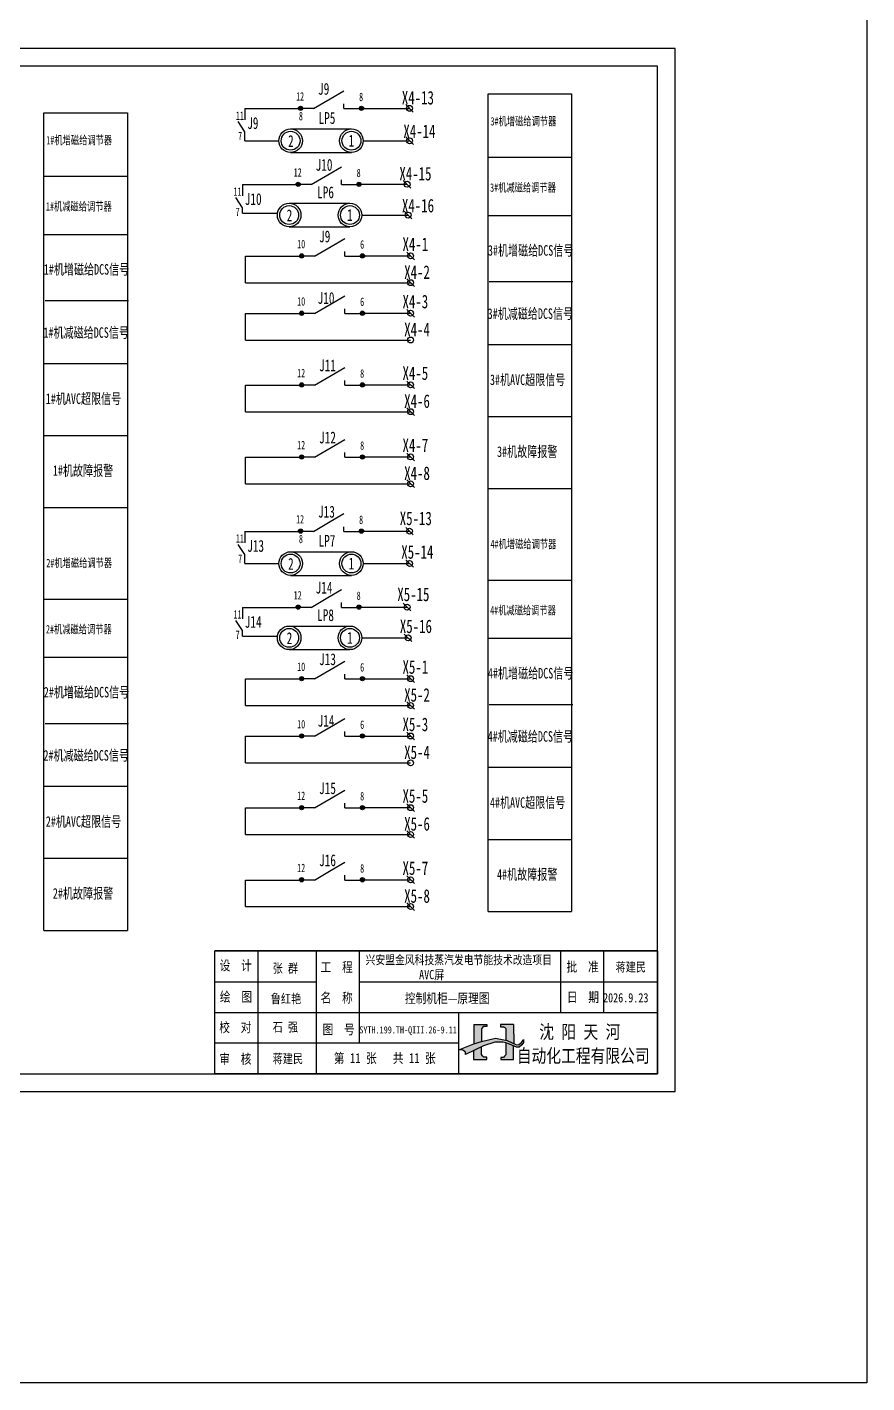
# Model space of a CAD drawing. Header units: millimetres. Extents: x -2527 to 7788, y -1442 to 1215.
# Drawn here: x 7308 to 7786, y -1442 to -670 of the extents above; entities that cross this region are included whole.
import ezdxf

# ---------------------------------------------------------------- set-up
doc = ezdxf.new("R2010")
doc.units = ezdxf.units.MM
doc.header["$MEASUREMENT"] = 0
doc.styles.add('_HZTXT', font='', dxfattribs={"width": 0.8})
doc.styles.get("Standard").update_dxf_attribs({"font": '', "width": 0.7, "height": 6})
doc.styles.get('_HZTXT').set_extended_font_data('SimSun')
doc.styles.get('Standard').set_extended_font_data('SimSun')

msp = doc.modelspace()

# ---------------------------------------------------------------- hatches: boundary and pattern name
for points in [[(7464.83, -716.17, 1), (7462.43, -716.17, 1)], [(7499.47, -716.17, 1), (7497.07, -716.17, 1)], [(7463.44, -759.44, 1), (7461.04, -759.44, 1)], [(7498.08, -759.44, 1), (7495.68, -759.44, 1)], [(7465.42, -800.22, 1), (7463.02, -800.22, 1)], [(7500.06, -800.22, 1), (7497.66, -800.22, 1)], [(7465.42, -832.89, 1), (7463.02, -832.89, 1)], [(7500.06, -832.89, 1), (7497.66, -832.89, 1)], [(7465.42, -873.69, 1), (7463.02, -873.69, 1)], [(7500.06, -873.69, 1), (7497.66, -873.69, 1)], [(7465.42, -914.76, 1), (7463.02, -914.76, 1)], [(7500.06, -914.76, 1), (7497.66, -914.76, 1)], [(7464.83, -957.01, 1), (7462.43, -957.01, 1)], [(7499.47, -957.01, 1), (7497.07, -957.01, 1)], [(7463.44, -1000.29, 1), (7461.04, -1000.29, 1)], [(7498.08, -1000.29, 1), (7495.68, -1000.29, 1)], [(7465.42, -1041.06, 1), (7463.02, -1041.06, 1)], [(7500.06, -1041.06, 1), (7497.66, -1041.06, 1)], [(7465.42, -1073.73, 1), (7463.02, -1073.73, 1)], [(7500.06, -1073.73, 1), (7497.66, -1073.73, 1)], [(7465.42, -1114.53, 1), (7463.02, -1114.53, 1)], [(7500.06, -1114.53, 1), (7497.66, -1114.53, 1)], [(7465.42, -1155.61, 1), (7463.02, -1155.61, 1)], [(7500.06, -1155.61, 1), (7497.66, -1155.61, 1)]]:
    msp.add_hatch(color=256).paths.add_polyline_path(points)
h = msp.add_hatch(color=256)
h.paths.add_polyline_path([(7584.92, -1238), (7577.36, -1238), (7577.36, -1239.34), (7579, -1239.34, -0.099172), (7580.49, -1240.33), (7580.49, -1246.97), (7581.21, -1247.11), (7584.95, -1248.84)])
h.paths.add_polyline_path([(7562.19, -1249.17), (7566.71, -1247.72), (7566.71, -1240.53), (7567.16, -1239.8), (7567.95, -1239.21), (7569.6, -1239.21), (7569.6, -1238.06), (7562.19, -1238.06)])
h.paths.add_polyline_path([(7567.75, -1250.26), (7574.17, -1248.07), (7578.87, -1248.07), (7580.5, -1248.44), (7582.51, -1249.26), (7586.64, -1250.94), (7588.07, -1250.94), (7589.67, -1249.56), (7590.59, -1248.34), (7590.59, -1246.68), (7590.46, -1246.84), (7589.2, -1248.47), (7587.97, -1249.48), (7586.47, -1249.55), (7581.21, -1247.11), (7574.61, -1245.82), (7566.65, -1247.74), (7562.23, -1249.15), (7553.65, -1252.39), (7556, -1252.75), (7557.45, -1253.72), (7557.49, -1255.19)])
h.paths.add_polyline_path([(7566.6, -1255.17), (7566.61, -1250.81), (7562.15, -1252.95), (7562.15, -1258.05), (7569.73, -1258.05), (7569.73, -1256.64), (7567.91, -1256.64), (7567.37, -1256.04)])
h.paths.add_polyline_path([(7584.94, -1250.25), (7582.51, -1249.26), (7580.5, -1248.44), (7580.5, -1255.35), (7579.75, -1256.15), (7579.17, -1256.76), (7577.58, -1256.76), (7577.58, -1257.91), (7584.94, -1257.91)])

# ---------------------------------------------------------------- linework, layer by layer
for p, q in [((7480.48, -710.75), (7488.22, -706.21)), ((7570.38, -1173.67), (7570.38, -707.97)), ((7570.38, -707.97), (7617.96, -707.97)), ((7617.96, -707.97), (7617.96, -1173.67)), ((7431.83, -716.31), (7439.97, -716.31)), ((7439.97, -716.31), (7463.63, -716.31)), ((7470.99, -716.31), (7463.63, -716.31)), ((7470.99, -716.31), (7480.48, -710.75)), ((7488.22, -716.31), (7488.22, -713.64)), ((7488.22, -716.31), (7498.27, -716.31)), ((7498.27, -716.17), (7525.64, -716.17)), ((7527.8, -718.33), (7523.48, -714.01)), ((7317.47, -1184.45), (7317.47, -718.76)), ((7317.47, -718.76), (7365.05, -718.76)), ((7365.05, -718.76), (7365.05, -1184.45)), ((7457.89, -727.91), (7471.89, -727.91)), ((7471.89, -727.91), (7492.56, -727.91)), ((7527.83, -736.79), (7523.51, -732.46)), ((7431.83, -734.63), (7451.22, -734.63)), ((7457.89, -741.35), (7471.89, -741.35)), ((7471.89, -741.35), (7492.56, -741.35)), ((7499.18, -734.63), (7525.67, -734.63)), ((7570.38, -744.06), (7617.96, -744.06)), ((7317.47, -754.84), (7365.05, -754.84)), ((7469.61, -759.58), (7479.09, -754.02)), ((7479.09, -754.02), (7486.83, -749.48)), ((7430.45, -759.58), (7438.59, -759.58)), ((7430.45, -759.58), (7438.59, -759.58)), ((7438.59, -759.58), (7462.24, -759.58)), ((7469.61, -759.58), (7462.24, -759.58)), ((7486.83, -759.58), (7486.83, -756.91)), ((7486.83, -759.58), (7496.88, -759.58)), ((7496.88, -759.44), (7524.25, -759.44)), ((7526.42, -761.6), (7522.09, -757.28)), ((7457.07, -770.25), (7471.07, -770.25)), ((7471.07, -770.25), (7491.74, -770.25)), ((7430.45, -775.95), (7449.83, -775.95)), ((7498.36, -776.97), (7524.85, -776.97)), ((7527.01, -779.13), (7522.69, -774.81)), ((7570.38, -777.21), (7617.95, -777.21)), ((7457.07, -783.69), (7471.07, -783.69)), ((7471.07, -783.69), (7491.74, -783.69)), ((7317.47, -787.99), (7365.04, -787.99)), ((7471.59, -800.36), (7481.07, -794.8)), ((7481.07, -794.8), (7488.81, -790.26)), ((7432.26, -815.5), (7432.26, -800.36)), ((7432.26, -800.36), (7464.22, -800.36)), ((7471.59, -800.36), (7464.22, -800.36)), ((7488.81, -800.36), (7488.81, -797.69)), ((7488.81, -800.36), (7498.86, -800.36)), ((7498.86, -800.22), (7526.23, -800.22)), ((7528.4, -802.38), (7524.07, -798.06)), ((7432.26, -815.5), (7526.23, -815.5)), ((7528.4, -817.66), (7524.07, -813.34)), ((7571.02, -814.9), (7618.6, -814.9)), ((7318.11, -825.68), (7365.69, -825.68)), ((7481.07, -827.47), (7488.81, -822.93)), ((7432.26, -848.17), (7432.26, -833.03)), ((7432.26, -833.03), (7464.22, -833.03)), ((7471.59, -833.03), (7464.22, -833.03)), ((7471.59, -833.03), (7481.07, -827.47)), ((7488.81, -833.03), (7488.81, -830.36)), ((7488.81, -833.03), (7498.86, -833.03)), ((7498.86, -832.89), (7526.23, -832.89)), ((7528.4, -835.05), (7524.07, -830.73)), ((7432.26, -848.17), (7526.23, -848.17)), ((7570.38, -850.67), (7617.96, -850.67)), ((7317.47, -861.46), (7365.05, -861.46)), ((7481.07, -868.27), (7488.81, -863.73)), ((7471.59, -873.83), (7481.07, -868.27)), ((7488.81, -873.83), (7488.81, -871.15)), ((7528.4, -875.85), (7524.07, -871.53)), ((7432.26, -873.83), (7464.22, -873.83)), ((7432.26, -888.97), (7432.26, -873.83)), ((7471.59, -873.83), (7464.22, -873.83)), ((7488.81, -873.83), (7498.86, -873.83)), ((7498.86, -873.69), (7526.23, -873.69)), ((7528.4, -891.13), (7524.07, -886.81)), ((7432.26, -888.97), (7526.23, -888.97)), ((7570.38, -891.75), (7617.96, -891.75)), ((7570.38, -891.75), (7617.96, -891.75)), ((7317.47, -902.53), (7365.05, -902.53)), ((7317.47, -902.53), (7365.05, -902.53)), ((7471.59, -914.9), (7481.07, -909.34)), ((7481.07, -909.34), (7488.81, -904.8)), ((7432.26, -914.9), (7464.22, -914.9)), ((7432.26, -930.04), (7432.26, -914.9)), ((7471.59, -914.9), (7464.22, -914.9)), ((7488.81, -914.9), (7488.81, -912.23)), ((7488.81, -914.9), (7498.86, -914.9)), ((7498.86, -914.76), (7526.23, -914.76)), ((7528.4, -916.92), (7524.07, -912.6)), ((7432.26, -930.04), (7526.23, -930.04)), ((7528.4, -932.21), (7524.07, -927.88)), ((7570.38, -932.82), (7617.96, -932.82)), ((7570.38, -932.82), (7617.96, -932.82)), ((7570.38, -932.82), (7617.96, -932.82)), ((7317.47, -943.6), (7365.05, -943.6)), ((7317.47, -943.6), (7365.05, -943.6)), ((7317.47, -943.6), (7365.05, -943.6)), ((7480.48, -951.6), (7488.22, -947.06)), ((7431.83, -957.16), (7439.97, -957.16)), ((7439.97, -957.16), (7463.63, -957.16)), ((7470.99, -957.16), (7463.63, -957.16)), ((7470.99, -957.16), (7480.48, -951.6)), ((7488.22, -957.16), (7488.22, -954.48)), ((7488.22, -957.16), (7498.27, -957.16)), ((7498.27, -957.01), (7525.64, -957.01)), ((7527.8, -959.18), (7523.48, -954.85)), ((7457.89, -968.75), (7471.89, -968.75)), ((7471.89, -968.75), (7492.56, -968.75)), ((7431.83, -975.47), (7451.22, -975.47)), ((7499.18, -975.47), (7525.67, -975.47)), ((7527.83, -977.63), (7523.51, -973.31)), ((7457.89, -982.19), (7471.89, -982.19)), ((7471.89, -982.19), (7492.56, -982.19)), ((7570.38, -984.91), (7617.96, -984.91)), ((7317.47, -995.69), (7365.05, -995.69)), ((7469.61, -1000.43), (7479.09, -994.87)), ((7479.09, -994.87), (7486.83, -990.33)), ((7430.45, -1000.43), (7438.59, -1000.43)), ((7430.45, -1000.43), (7438.59, -1000.43)), ((7438.59, -1000.43), (7462.24, -1000.43)), ((7469.61, -1000.43), (7462.24, -1000.43)), ((7486.83, -1000.43), (7486.83, -997.75)), ((7486.83, -1000.43), (7496.88, -1000.43)), ((7496.88, -1000.29), (7524.25, -1000.29)), ((7526.42, -1002.45), (7522.09, -998.12)), ((7457.07, -1011.09), (7471.07, -1011.09)), ((7471.07, -1011.09), (7491.74, -1011.09)), ((7430.45, -1016.8), (7449.83, -1016.8)), ((7498.36, -1017.81), (7524.85, -1017.81)), ((7527.01, -1019.97), (7522.69, -1015.65)), ((7570.38, -1018.05), (7617.95, -1018.05)), ((7457.07, -1024.53), (7471.07, -1024.53)), ((7471.07, -1024.53), (7491.74, -1024.53)), ((7317.47, -1028.84), (7365.04, -1028.84)), ((7481.07, -1035.65), (7488.81, -1031.11)), ((7432.26, -1056.35), (7432.26, -1041.21)), ((7432.26, -1041.21), (7464.22, -1041.21)), ((7471.59, -1041.21), (7464.22, -1041.21)), ((7471.59, -1041.21), (7481.07, -1035.65)), ((7488.81, -1041.21), (7488.81, -1038.53)), ((7488.81, -1041.21), (7498.86, -1041.21)), ((7498.86, -1041.06), (7526.23, -1041.06)), ((7528.4, -1043.23), (7524.07, -1038.9)), ((7432.26, -1056.35), (7526.23, -1056.35)), ((7528.4, -1058.51), (7524.07, -1054.19)), ((7571.02, -1055.74), (7618.6, -1055.74)), ((7481.07, -1068.32), (7488.81, -1063.78)), ((7318.11, -1066.53), (7365.69, -1066.53)), ((7471.59, -1073.88), (7481.07, -1068.32)), ((7488.81, -1073.88), (7488.81, -1071.2)), ((7528.4, -1075.9), (7524.07, -1071.57)), ((7432.26, -1089.02), (7432.26, -1073.88)), ((7432.26, -1073.88), (7464.22, -1073.88)), ((7471.59, -1073.88), (7464.22, -1073.88)), ((7488.81, -1073.88), (7498.86, -1073.88)), ((7498.86, -1073.73), (7526.23, -1073.73)), ((7432.26, -1089.02), (7526.23, -1089.02)), ((7570.38, -1091.52), (7617.96, -1091.52)), ((7317.47, -1102.3), (7365.05, -1102.3)), ((7471.59, -1114.68), (7481.07, -1109.11)), ((7481.07, -1109.11), (7488.81, -1104.58)), ((7488.81, -1114.68), (7488.81, -1112)), ((7432.26, -1114.68), (7464.22, -1114.68)), ((7432.26, -1129.82), (7432.26, -1114.68)), ((7471.59, -1114.68), (7464.22, -1114.68)), ((7488.81, -1114.68), (7498.86, -1114.68)), ((7498.86, -1114.53), (7526.23, -1114.53)), ((7528.4, -1116.69), (7524.07, -1112.37)), ((7432.26, -1129.82), (7526.23, -1129.82)), ((7528.4, -1131.98), (7524.07, -1127.66)), ((7570.38, -1132.59), (7617.96, -1132.59)), ((7570.38, -1132.59), (7617.96, -1132.59)), ((7317.47, -1143.38), (7365.05, -1143.38)), ((7317.47, -1143.38), (7365.05, -1143.38)), ((7471.59, -1155.75), (7481.07, -1150.19)), ((7481.07, -1150.19), (7488.81, -1145.65)), ((7432.26, -1155.75), (7464.22, -1155.75)), ((7432.26, -1170.89), (7432.26, -1155.75)), ((7471.59, -1155.75), (7464.22, -1155.75)), ((7488.81, -1155.75), (7488.81, -1153.07)), ((7488.81, -1155.75), (7498.86, -1155.75)), ((7498.86, -1155.61), (7526.23, -1155.61)), ((7528.4, -1157.77), (7524.07, -1153.44)), ((7432.26, -1170.89), (7526.23, -1170.89)), ((7528.4, -1173.05), (7524.07, -1168.73)), ((7570.38, -1173.67), (7617.96, -1173.67)), ((7570.38, -1173.67), (7617.96, -1173.67)), ((7570.38, -1173.67), (7617.96, -1173.67)), ((7317.47, -1184.45), (7365.05, -1184.45)), ((7317.47, -1184.45), (7365.05, -1184.45)), ((7317.47, -1184.45), (7365.05, -1184.45)), ((7666.87, -1196.17), (7414.87, -1196.17)), ((7414.87, -1196.17), (7666.87, -1196.17)), ((7414.87, -1266.17), (7414.87, -1196.17)), ((7439.35, -1196.17), (7439.35, -1266.17)), ((7472.4, -1196.17), (7472.4, -1266.17)), ((7496.88, -1196.17), (7496.88, -1248.67)), ((7611.66, -1196.17), (7611.66, -1231.17)), ((7636.15, -1196.17), (7636.15, -1231.17)), ((7666.87, -1196.17), (7666.87, -1266.17)), ((7666.87, -1196.17), (7666.87, -1231.17)), ((7414.87, -1213.67), (7472.4, -1213.67)), ((7496.88, -1213.67), (7666.87, -1213.67)), ((7414.87, -1231.17), (7666.87, -1231.17)), ((7553.44, -1231.17), (7553.44, -1266.17)), ((7562.19, -1238.06), (7562.19, -1249.17)), ((7562.19, -1238.06), (7569.6, -1238.06)), ((7567.16, -1239.8), (7566.71, -1240.53)), ((7566.71, -1240.53), (7566.71, -1240.53)), ((7566.71, -1240.53), (7566.71, -1247.73)), ((7567.95, -1239.21), (7567.16, -1239.8)), ((7569.6, -1239.21), (7567.95, -1239.21)), ((7567.95, -1239.21), (7567.95, -1239.21)), ((7569.6, -1238.06), (7569.6, -1239.21)), ((7584.92, -1238), (7577.36, -1238)), ((7577.36, -1238), (7577.36, -1239.34)), ((7577.36, -1239.34), (7579, -1239.34)), ((7580.49, -1240.33), (7580.49, -1246.97)), ((7584.92, -1238), (7584.95, -1248.84)), ((7553.44, -1248.67), (7414.87, -1248.67)), ((7553.65, -1252.39), (7562.23, -1249.15)), ((7567.75, -1250.26), (7557.49, -1255.19)), ((7562.23, -1249.15), (7566.65, -1247.74)), ((7566.6, -1255.17), (7566.61, -1250.81)), ((7566.65, -1247.74), (7574.61, -1245.82)), ((7574.17, -1248.07), (7567.75, -1250.26)), ((7578.87, -1248.07), (7574.17, -1248.07)), ((7574.61, -1245.82), (7581.21, -1247.11)), ((7580.5, -1248.44), (7578.87, -1248.07)), ((7582.51, -1249.26), (7580.5, -1248.44)), ((7580.5, -1248.44), (7580.5, -1255.35)), ((7581.21, -1247.11), (7586.47, -1249.55)), ((7586.64, -1250.94), (7582.51, -1249.26)), ((7584.94, -1257.91), (7584.94, -1250.25)), ((7586.47, -1249.55), (7587.97, -1249.48)), ((7588.07, -1250.94), (7586.64, -1250.94)), ((7587.97, -1249.48), (7589.2, -1248.47)), ((7589.67, -1249.56), (7588.07, -1250.94)), ((7589.2, -1248.47), (7590.46, -1246.84)), ((7590.59, -1248.34), (7589.67, -1249.56)), ((7590.46, -1246.84), (7590.59, -1246.68)), ((7590.59, -1246.68), (7590.59, -1248.34)), ((7556, -1252.75), (7553.65, -1252.39)), ((7557.45, -1253.72), (7556, -1252.75)), ((7557.49, -1255.19), (7557.45, -1253.72)), ((7562.15, -1252.95), (7562.15, -1258.05)), ((7562.15, -1258.05), (7569.73, -1258.05)), ((7567.37, -1256.04), (7566.6, -1255.17)), ((7567.91, -1256.64), (7567.37, -1256.04)), ((7569.73, -1256.64), (7567.91, -1256.64)), ((7569.73, -1258.05), (7569.73, -1256.64)), ((7579.17, -1256.76), (7577.58, -1256.76)), ((7577.58, -1256.76), (7577.58, -1257.91)), ((7577.58, -1257.91), (7584.94, -1257.91)), ((7579.75, -1256.15), (7579.17, -1256.76)), ((7580.5, -1255.35), (7579.75, -1256.15)), ((7666.87, -1266.17), (7414.87, -1266.17)), ((7666.87, -1266.17), (7414.87, -1266.17))]:
    msp.add_line(p, q)
at = {"lineweight": -3, "ltscale": 1000}
for p, q in [((7431.83, -716.31), (7431.83, -722.79)), ((7431.83, -729.57), (7428.08, -723.74)), ((7431.83, -734.63), (7431.83, -729.57)), ((7430.45, -759.58), (7430.45, -766.06)), ((7430.45, -772.84), (7426.7, -767.01)), ((7430.45, -775.95), (7430.45, -772.84)), ((7431.83, -957.16), (7431.83, -963.63)), ((7431.83, -970.41), (7428.08, -964.59)), ((7431.83, -975.47), (7431.83, -970.41)), ((7430.45, -1000.43), (7430.45, -1006.91)), ((7430.45, -1013.68), (7426.7, -1007.86)), ((7430.45, -1016.8), (7430.45, -1013.68))]:
    msp.add_line(p, q, dxfattribs=at)
at = {"color": 1, "lineweight": -3, "ltscale": 1000}
msp.add_lwpolyline([(-1784.68, -215.41), (7786.06, -215.41), (7786.06, -1442.2), (-1784.68, -1442.2)], close=True, dxfattribs=at)
for points in [[(6836.87, -1276.17), (7676.87, -1276.17), (7676.87, -682.17), (6836.87, -682.17)], [(6861.87, -1266.17), (7666.87, -1266.17), (7666.87, -692.17), (6861.87, -692.17)]]:
    msp.add_lwpolyline(points, close=True)
for centre, radius in [((7463.63, -716.17), 1.2), ((7463.63, -716.17), 0.144), ((7498.27, -716.17), 1.2), ((7498.27, -716.17), 0.144), ((7525.64, -716.16), 1.68), ((7457.94, -734.63), 6.72), ((7457.94, -734.63), 5.38), ((7492.56, -734.63), 6.72), ((7492.56, -734.63), 5.38), ((7525.67, -734.62), 1.68), ((7462.24, -759.44), 1.2), ((7462.24, -759.44), 0.144), ((7496.88, -759.44), 1.2), ((7496.88, -759.44), 0.144), ((7524.25, -759.43), 1.68), ((7457.12, -776.97), 6.72), ((7457.12, -776.97), 5.38), ((7491.74, -776.97), 6.72), ((7491.74, -776.97), 5.38), ((7524.85, -776.96), 1.68), ((7464.22, -800.22), 1.2), ((7464.22, -800.22), 0.144), ((7498.86, -800.22), 1.2), ((7498.86, -800.22), 0.144), ((7526.23, -800.21), 1.68), ((7526.23, -815.49), 1.68), ((7464.22, -832.89), 1.2), ((7464.22, -832.89), 0.144), ((7498.86, -832.89), 1.2), ((7498.86, -832.89), 0.144), ((7526.23, -832.88), 1.68), ((7526.23, -848.16), 1.68), ((7464.22, -873.69), 1.2), ((7498.86, -873.69), 1.2), ((7526.23, -873.68), 1.68), ((7464.22, -873.69), 0.144), ((7498.86, -873.69), 0.144), ((7526.23, -888.96), 1.68), ((7464.22, -914.76), 1.2), ((7464.22, -914.76), 0.144), ((7498.86, -914.76), 1.2), ((7498.86, -914.76), 0.144), ((7526.23, -914.75), 1.68), ((7526.23, -930.04), 1.68), ((7463.63, -957.01), 1.2), ((7463.63, -957.01), 0.144), ((7498.27, -957.01), 1.2), ((7498.27, -957.01), 0.144), ((7525.64, -957), 1.68), ((7457.94, -975.47), 6.72), ((7457.94, -975.47), 5.38), ((7492.56, -975.47), 6.72), ((7492.56, -975.47), 5.38), ((7525.67, -975.46), 1.68), ((7462.24, -1000.29), 1.2), ((7462.24, -1000.29), 0.144), ((7496.88, -1000.29), 1.2), ((7496.88, -1000.29), 0.144), ((7524.25, -1000.28), 1.68), ((7457.12, -1017.81), 6.72), ((7491.74, -1017.81), 6.72), ((7457.12, -1017.81), 5.38), ((7491.74, -1017.81), 5.38), ((7524.85, -1017.8), 1.68), ((7464.22, -1041.06), 1.2), ((7464.22, -1041.06), 0.144), ((7498.86, -1041.06), 1.2), ((7498.86, -1041.06), 0.144), ((7526.23, -1041.05), 1.68), ((7526.23, -1056.34), 1.68), ((7464.22, -1073.73), 1.2), ((7498.86, -1073.73), 1.2), ((7526.23, -1073.72), 1.68), ((7464.22, -1073.73), 0.144), ((7498.86, -1073.73), 0.144), ((7526.23, -1089.01), 1.68), ((7464.22, -1114.53), 1.2), ((7464.22, -1114.53), 0.144), ((7498.86, -1114.53), 1.2), ((7498.86, -1114.53), 0.144), ((7526.23, -1114.52), 1.68), ((7526.23, -1129.81), 1.68), ((7464.22, -1155.61), 1.2), ((7464.22, -1155.61), 0.144), ((7498.86, -1155.61), 1.2), ((7498.86, -1155.61), 0.144), ((7526.23, -1155.6), 1.68), ((7526.23, -1170.88), 1.68)]:
    msp.add_circle(centre, radius)
msp.add_arc((7577.27, -1243.55), 4.55, 44.99742, 67.65189)

# ---------------------------------------------------------------- texts
at = {"width": 0.7}
for s, height, p in [('J9', 6.72, (7473.56, -708.44)), ('12', 4.8, (7461.06, -711.8)), ('8', 4.8, (7496.94, -712.06)), ('X4-13', 7.68, (7521.26, -713.95)), ('11', 4.8, (7426.79, -722.74)), ('J9', 6.72, (7433.22, -727.94)), ('8', 4.8, (7462.66, -723)), ('LP5', 6.72, (7473.83, -725.03)), ('X4-14', 7.68, (7522.14, -733.07)), ('3#机增磁给调节器', 4.8, (7571.75, -725.92)), ('1#机增磁给调节器', 4.8, (7318.84, -736.7)), ('7', 4.8, (7428.04, -734.3)), ('2', 6.72, (7456.5, -738.17)), ('1', 6.72, (7490.89, -737.97)), ('J10', 6.72, (7472.17, -751.71)), ('12', 4.8, (7459.68, -755.07)), ('8', 4.8, (7495.55, -755.33)), ('X4-15', 7.68, (7519.87, -757.22)), ('11', 4.8, (7425.41, -766.01)), ('J10', 6.72, (7431.83, -771.21)), ('LP6', 6.72, (7473.01, -767.38)), ('3#机减磁给调节器', 4.8, (7571.54, -763.69)), ('1#机减磁给调节器', 4.8, (7318.63, -774.47)), ('X4-16', 7.68, (7521.32, -775.41)), ('7', 4.8, (7426.65, -777.57)), ('2', 6.72, (7455.68, -780.51)), ('1', 6.72, (7490.07, -780.31)), ('J9', 6.72, (7474.15, -792.49)), ('10', 4.8, (7461.66, -795.85)), ('6', 4.8, (7497.53, -796.11)), ('X4-1', 7.68, (7521.65, -797.42)), ('3#机增磁给DCS信号', 6, (7570.29, -800.11)), ('1#机增磁给DCS信号', 6, (7317.38, -810.89)), ('X4-2', 7.68, (7522.61, -813.31)), ('10', 4.8, (7461.66, -828.52)), ('J10', 6.72, (7473.31, -827.56)), ('6', 4.8, (7497.53, -828.78)), ('X4-3', 7.68, (7521.65, -830.09)), ('3#机减磁给DCS信号', 6, (7570.13, -836.11)), ('1#机减磁给DCS信号', 6, (7317.22, -846.89)), ('X4-4', 7.68, (7522.61, -845.98)), ('12', 4.8, (7461.66, -869.32)), ('J11', 6.72, (7474.15, -865.96)), ('8', 4.8, (7497.53, -869.58)), ('X4-5', 7.68, (7521.65, -870.89)), ('3#机AVC超限信号', 6, (7571.45, -873.78)), ('1#机AVC超限信号', 6, (7318.54, -884.56)), ('X4-6', 7.68, (7522.61, -886.78)), ('J12', 6.72, (7474.15, -907.03)), ('12', 4.8, (7461.66, -910.39)), ('8', 4.8, (7497.53, -910.65)), ('X4-7', 7.68, (7521.65, -911.96)), ('3#机故障报警', 6, (7575.48, -914.71)), ('1#机故障报警', 6, (7322.57, -925.5)), ('X4-8', 7.68, (7522.61, -927.85)), ('12', 4.8, (7461.06, -952.64)), ('J13', 6.72, (7473.56, -949.28)), ('8', 4.8, (7496.94, -952.91)), ('X5-13', 7.68, (7520.07, -953.6)), ('11', 4.8, (7426.79, -963.58)), ('J13', 6.72, (7433.22, -968.78)), ('8', 4.8, (7462.66, -963.85)), ('LP7', 6.72, (7473.83, -965.88)), ('X5-14', 7.68, (7520.95, -972.73)), ('4#机增磁给调节器', 4.8, (7571.75, -966.76)), ('2#机增磁给调节器', 4.8, (7318.84, -977.55)), ('7', 4.8, (7428.04, -975.14)), ('2', 6.72, (7456.5, -979.02)), ('1', 6.72, (7490.89, -978.82)), ('J14', 6.72, (7472.17, -992.55)), ('12', 4.8, (7459.68, -995.92)), ('8', 4.8, (7495.55, -996.18)), ('X5-15', 7.68, (7518.69, -996.88)), ('11', 4.8, (7425.41, -1006.86)), ('LP8', 6.72, (7473.01, -1008.22)), ('4#机减磁给调节器', 4.8, (7571.54, -1004.53)), ('2#机减磁给调节器', 4.8, (7318.63, -1015.32)), ('J14', 6.72, (7431.83, -1012.06)), ('X5-16', 7.68, (7520.13, -1015.07)), ('7', 4.8, (7426.65, -1018.41)), ('2', 6.72, (7455.68, -1021.36)), ('1', 6.72, (7490.07, -1021.16)), ('J13', 6.72, (7474.15, -1033.33)), ('10', 4.8, (7461.66, -1036.69)), ('6', 4.8, (7497.53, -1036.96)), ('X5-1', 7.68, (7521.65, -1038.27)), ('4#机增磁给DCS信号', 6, (7570.29, -1040.95)), ('2#机增磁给DCS信号', 6, (7317.38, -1051.74)), ('X5-2', 7.68, (7522.61, -1054.15)), ('10', 4.8, (7461.66, -1069.36)), ('J14', 6.72, (7473.31, -1068.41)), ('6', 4.8, (7497.53, -1069.63)), ('X5-3', 7.68, (7521.65, -1070.94)), ('4#机减磁给DCS信号', 6, (7570.13, -1076.95)), ('2#机减磁给DCS信号', 6, (7317.22, -1087.74)), ('X5-4', 7.68, (7522.61, -1086.82)), ('J15', 6.72, (7474.15, -1106.8)), ('X5-5', 7.68, (7521.65, -1111.74)), ('12', 4.8, (7461.66, -1110.16)), ('8', 4.8, (7497.53, -1110.42)), ('4#机AVC超限信号', 6, (7571.45, -1114.62)), ('2#机AVC超限信号', 6, (7318.54, -1125.41)), ('X5-6', 7.68, (7522.61, -1127.62)), ('J16', 6.72, (7474.15, -1147.87)), ('12', 4.8, (7461.66, -1151.24)), ('8', 4.8, (7497.53, -1151.5)), ('X5-7', 7.68, (7521.65, -1152.81)), ('4#机故障报警', 6, (7575.48, -1155.56)), ('2#机故障报警', 6, (7322.57, -1166.34)), ('X5-8', 7.68, (7522.61, -1168.7))]:
    msp.add_text(s, height=height, dxfattribs=at).set_placement(p)
at = {"style": '_HZTXT', "width": 0.8}
for s, height, p in [('设  计', 5.6, (7417.5, -1207.18)), ('张 群', 5.28, (7447.75, -1208.64)), ('工\u3000程', 5.6, (7474.98, -1208.15)), ('兴安盟金风科技蒸汽发电节能技术改造项目', 4.9896, (7500.62, -1203.75)), ('批\u3000准', 5.6, (7615.03, -1207.94)), ('蒋建民', 5.28, (7642.99, -1207.91)), ('AVC屏', 5.28, (7531.1, -1212.24)), ('绘\u3000图', 5.6, (7417.66, -1225.09)), ('鲁红艳', 5.28, (7446.65, -1225.96)), ('名\u3000称', 5.6, (7474.98, -1225.65)), ('控制机柜—原理图', 5.6, (7522.99, -1225.9)), ('日\u3000期', 5.6, (7615.23, -1225.26)), ('2026.9.23', 5.28, (7635.83, -1225.44)), ('校  对', 5.6, (7417.31, -1242.44)), ('石 强', 5.28, (7447.78, -1242.11)), ('图\u3000号', 5.6, (7476.15, -1243.66)), ('SYTH.199.TH-QIII.26-9.11', 4.05, (7497.05, -1243.14)), ('沈 阳 天 河', 7.7, (7599.51, -1246.09)), ('自动化工程有限公司', 7.7, (7586.74, -1259.72)), ('审  核', 5.6, (7417.34, -1260.46)), ('蒋建民', 5.28, (7447.75, -1260.11)), ('第 11 张\u3000 共 11 张', 5.6, (7482.54, -1260.01))]:
    msp.add_text(s, height=height, dxfattribs=at).set_placement(p)

doc.saveas('drawing.dxf')
